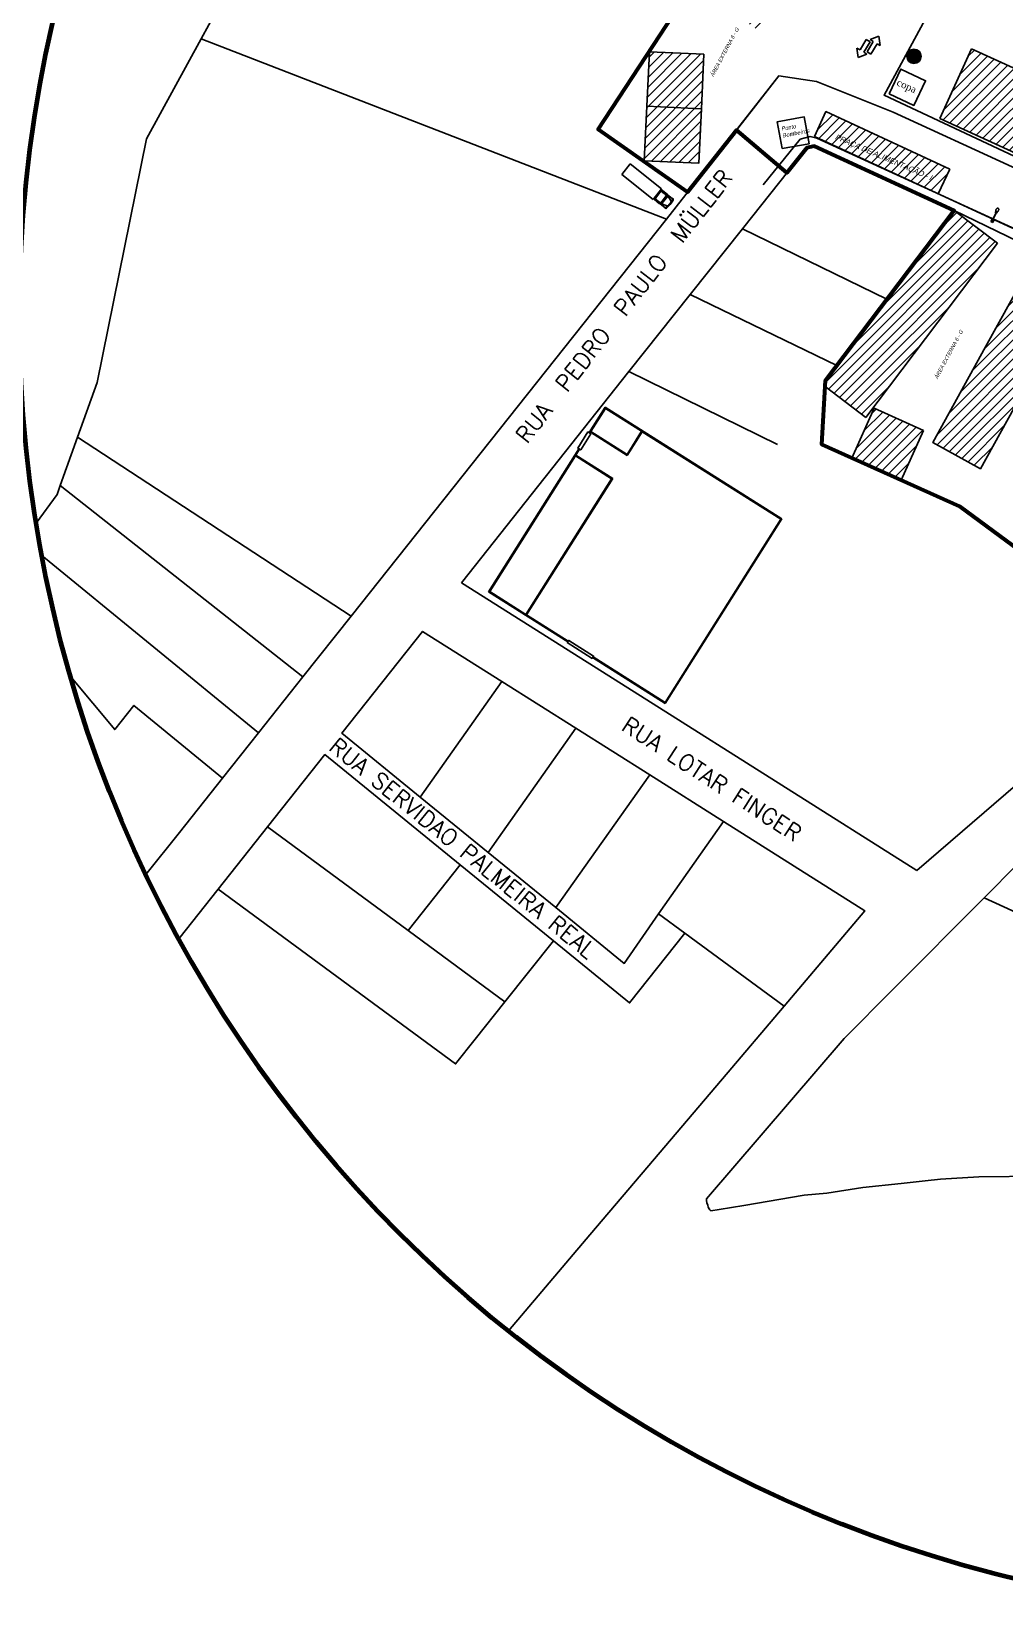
# Model space of a CAD drawing. Header units: metres. Extents: x 2113 to 5678, y -2764 to 956.
# Drawn here: x 2355.7 to 2534, y -2000.7 to -1710.8 of the extents above; entities that cross this region are included whole.
import ezdxf

# ---------------------------------------------------------------- set-up
doc = ezdxf.new("R2010")
doc.units = ezdxf.units.M
doc.header["$MEASUREMENT"] = 0
doc.linetypes.add('CONTINUO', pattern=[0])
for name, color, linetype in [('_PALCO', 151, 'Continuous'), ('_SETOR F', 30, 'Continuous'), ('_SETOR G', 3, 'Continuous'), ('_SETOR I', 134, 'Continuous'), ('ATUALIZADO', 4, 'Continuous'), ('ESTRUTURA', 7, 'Continuous'), ('Layout', 3, 'Continuous'), ('PAREDE', 7, 'Continuous'), ('POSTE', 2, 'CONTINUO'), ('TELHADO', 6, 'Continuous'), ('TextoÁreas', 7, 'Continuous'), ('TXT_LOGRADOUROS_2000', 7, 'Continuous'), ('TXT_QUADRAFISCAL_5000', 7, 'Continuous')]:
    doc.layers.add(name, color=color, linetype=linetype)
doc.styles.add('ROMANS', font='romans.shx')
doc.styles.add('TimesNewRoman', font='times.ttf')
doc.styles.add('util2000', font='arial.ttf', dxfattribs={"oblique": 12.000028})

# ---------------------------------------------------------------- blocks, each defined once
blk = doc.blocks.new('CaminhaoBau_t')
for p, q in [((-2997, 1220), (-10363, 1220)), ((-10363, 1220), (-10363, -1218)), ((-2997, -1218), (-2997, 1220)), ((-2946, 914), (-2946, -914)), ((-2896, 1119), (-2896, 1017)), ((-1600, 1119), (-2896, 1119)), ((-2868, 889), (-2868, -876)), ((-1547, 1016), (-2845, 1016)), ((-2822, 821), (-2822, -808)), ((-2753, 958), (-2799, 958)), ((-2753, 866), (-2776, 866)), ((-2753, 958), (-2753, 866)), ((-1880, 965), (-2616, 965)), ((-2616, 864), (-2616, 965)), ((-1880, 864), (-2616, 864)), ((-1880, 864), (-1880, 965)), ((-1617, 1063), (-1829, 1016)), ((-1829, 864), (-1829, 965)), ((-1533, 965), (-1829, 965)), ((-1702, 864), (-1829, 864)), ((-1702, 864), (-1528, 941)), ((-1626, 864), (-1468, 931)), ((-1600, 1068), (-1600, 1119)), ((-1473, 1067), (-1583, 1067)), ((-1524, 1067), (-381, 1067)), ((-1524, 762), (-1524, -762)), ((-1270, 0), (-1524, 0)), ((-229, 559), (-1503, 1006)), ((-1428, 931), (-1301, 877)), ((-1270, -830), (-1270, 830)), ((-381, 1118), (-282, 1118)), ((-381, 1067), (-381, 1118)), ((-229, 559), (-229, 914)), ((-127, 406), (-229, 559)), ((-127, 406), (-127, -406)), ((-10363, -1218), (-2997, -1218)), ((-2896, -1116), (-2896, -1015)), ((-1600, -1116), (-2896, -1116)), ((-1547, -1016), (-2845, -1016)), ((-2753, -945), (-2799, -945)), ((-2753, -853), (-2776, -853)), ((-2753, -945), (-2753, -853)), ((-1880, -864), (-2616, -864)), ((-2616, -864), (-2616, -965)), ((-1880, -965), (-2616, -965)), ((-1880, -864), (-1880, -965)), ((-1829, -864), (-1829, -965)), ((-1702, -864), (-1829, -864)), ((-1533, -965), (-1829, -965)), ((-1617, -1063), (-1829, -1016)), ((-1702, -864), (-1528, -941)), ((-1626, -864), (-1468, -931)), ((-1600, -1066), (-1600, -1116)), ((-1473, -1067), (-1583, -1067)), ((-1524, -1067), (-381, -1067)), ((-229, -559), (-1503, -1006)), ((-1428, -931), (-1301, -877)), ((-381, -1067), (-381, -1118)), ((-381, -1118), (-282, -1118)), ((-127, -406), (-229, -559)), ((-229, -559), (-229, -914))]:
    blk.add_line(p, q)
for centre, radius, start, end in [((-2845, 914), 102, 90, 180), ((-2799, 889), 68.6, 90, 180), ((-2776, 821), 45.7, 90, 180), ((-1626, 762), 102, 0, 90), ((-1583, 914), 152, 90, 102.52881), ((-1547, 914), 102, 64.65382, 90), ((-1533, 952), 12.7, 293.96249, 90), ((-1448, 885), 50.8, 66.80141, 113.19859), ((-1321, 830), 50.8, 0, 66.80141), ((-381, 914), 152, 0, 90), ((-282, 914), 203, 9.89468, 90), ((-282, 914), 102, 9.89468, 80.89521), ((-5524, 0), 5423, 350.00897, 9.99103), ((-5524, 0), 5524, 350.10532, 9.89468), ((-2845, -914), 102, 180, 270), ((-2799, -876), 68.6, 180, 270), ((-2776, -808), 45.7, 180, 270), ((-1626, -762), 102, 270, 0), ((-1583, -914), 152, 257.47119, 270), ((-1547, -914), 102, 270, 295.34618), ((-1533, -952), 12.7, 270, 66.03751), ((-1448, -885), 50.8, 246.80141, 293.19859), ((-1321, -830), 50.8, 293.19859, 0), ((-381, -914), 152, 270, 0), ((-282, -914), 203, 270, 350.10532), ((-282, -914), 102, 279.10479, 350.10532)]:
    blk.add_arc(centre, radius, start, end)
blk = doc.blocks.new('poste ilumi')
at = {"layer": 'POSTE', "color": 0, "linetype": 'ByBlock'}
for p, q in [((419680.49, 6988871.32), (419680.67, 6988871.22)), ((419680.67, 6988870.96), (419680.49, 6988870.86)), ((419680.73, 6988871.22), (419680.57, 6988871.3)), ((419680.73, 6988870.96), (419680.57, 6988870.88)), ((419680.67, 6988871.22), (419680.73, 6988871.22)), ((419680.67, 6988871.22), (419680.67, 6988870.96)), ((419680.67, 6988871.2), (419680.88, 6988871.2)), ((419680.67, 6988870.98), (419680.88, 6988870.98)), ((419680.67, 6988870.96), (419680.73, 6988870.96)), ((419680.73, 6988871.22), (419680.73, 6988871.2)), ((419680.73, 6988870.98), (419680.73, 6988870.96)), ((419680.88, 6988871.2), (419681, 6988871.18)), ((419680.88, 6988871.2), (419680.88, 6988870.98)), ((419680.88, 6988870.98), (419681, 6988871)), ((419681, 6988871.18), (419681, 6988871)), ((419681, 6988871.12), (419682.09, 6988871.12)), ((419681, 6988871.06), (419682.09, 6988871.06)), ((419682.09, 6988871.12), (419682.58, 6988871.16)), ((419682.58, 6988871.02), (419682.09, 6988871.06)), ((419682.78, 6988871.29), (419682.38, 6988871.29)), ((419682.38, 6988871.15), (419682.38, 6988871.29)), ((419682.38, 6988870.89), (419682.38, 6988871.04)), ((419682.78, 6988870.89), (419682.38, 6988870.89)), ((419682.58, 6988871.16), (419682.58, 6988871.02)), ((419682.78, 6988870.89), (419682.78, 6988871.29))]:
    blk.add_line(p, q, dxfattribs=at)
for centre, radius, start, end in [((419680.18, 6988871.09), 0.168, 148.5007, 180), ((419680.18, 6988871.09), 0.168, 180, 211.4993), ((419680.27, 6988871.03), 0.276, 124.0568, 148.5007), ((419680.27, 6988871.15), 0.276, 211.4993, 235.9432), ((419680.33, 6988870.94), 0.384, 105.6417, 124.0568), ((419680.33, 6988871.24), 0.384, 235.9432, 254.3583), ((419680.37, 6988870.8), 0.531, 90, 105.6417), ((419680.37, 6988871.38), 0.531, 254.3583, 270), ((419680.37, 6988870.8), 0.531, 74.3583, 90), ((419680.37, 6988871.38), 0.531, 270, 285.6417), ((419680.41, 6988870.94), 0.384, 66.6202, 74.3583), ((419680.41, 6988871.24), 0.384, 285.6417, 293.3798)]:
    blk.add_arc(centre, radius, start, end, dxfattribs=at)
blk = doc.blocks.new('Setaxr01')
for p, q in [((925, 175), (0, 175)), ((0, 175), (0, -175)), ((1500, 0), (925, 450)), ((925, 450), (925, 175)), ((1500, 0), (925, -450)), ((925, -175), (0, -175)), ((925, -450), (925, -175))]:
    blk.add_line(p, q)

msp = doc.modelspace()

# ---------------------------------------------------------------- hatches: boundary and pattern name
at = {"layer": '_PALCO'}
h = msp.add_hatch(dxfattribs=at)
h.set_pattern_fill('ANSI31', color=256, scale=10)
h.paths.add_polyline_path([(2564.323, -1730.623), (2527.971, -1713.935), (2522.13, -1726.659), (2534.911, -1732.526), (2534.796, -1732.387), (2535.613, -1732.781), (2535.853, -1732.258), (2538.307, -1733.385), (2538.042, -1733.963), (2558.483, -1743.347)])
h.paths.add_polyline_path([(2570.833, -1737.059), (2563.562, -1733.721), (2559.39, -1742.809), (2566.661, -1746.147), (2568.747, -1741.603)])
h.paths.add_polyline_path([(2575.377, -1739.144), (2570.833, -1737.059), (2568.747, -1741.603), (2573.291, -1743.689)])
h.paths.add_polyline_path([(2568.747, -1741.603), (2566.661, -1746.147), (2571.205, -1748.233), (2573.291, -1743.689)])
h.paths.add_polyline_path([(2535.792, -1723.019), (2542.161, -1725.943), (2543.261, -1723.546), (2536.892, -1720.623)], flags=24)
h.paths.add_polyline_path([(2536.325, -1720.891), (2550.901, -1727.582), (2552.001, -1725.186), (2537.425, -1718.495)], flags=24)
h.paths.add_polyline_path([(2564.259, -1745.656), (2569.562, -1736.748), (2564.425, -1733.69), (2559.122, -1742.598)], flags=9)
h.paths.add_polyline_path([(2571.319, -1742.375), (2573.348, -1741.991), (2573.388, -1740.181), (2571.36, -1740.565)], flags=24)
h.paths.add_polyline_path([(2569.627, -1741.553), (2574.17, -1740.694), (2574.211, -1738.884), (2569.667, -1739.744)], flags=24)
h.paths.add_polyline_path([(2569.233, -1746.919), (2571.262, -1746.535), (2571.302, -1744.725), (2569.274, -1745.109)], flags=24)
h.paths.add_polyline_path([(2567.541, -1746.098), (2572.085, -1745.238), (2572.125, -1743.428), (2567.581, -1744.288)], flags=24)
at = {"layer": '_SETOR F'}
h = msp.add_hatch(dxfattribs=at)
h.set_pattern_fill('ANSI31', color=256, scale=10)
h.paths.add_polyline_path([(2588.835, -1672.238), (2571.257, -1662.698), (2547.408, -1706.644), (2564.986, -1716.184)])
h.paths.add_polyline_path([(2600.389, -1698.052), (2600.468, -1698.098), (2610.858, -1678.792), (2602.052, -1674.053), (2573.621, -1726.889), (2580.262, -1730.463, -0.7999681), (2582.751, -1731.016), (2599.354, -1700.167), (2599.206, -1700.081)])
h.paths.add_polyline_path([(2547.136, -1678.426), (2538.349, -1673.651), (2524.034, -1700.015), (2532.821, -1704.79)])
h.paths.add_polyline_path([(2563.611, -1698.86), (2570.408, -1686.162), (2568.678, -1684.702), (2561.881, -1697.4)], flags=24)
h.paths.add_polyline_path([(2578.825, -1735.282), (2581.784, -1731.562), (2578.829, -1729.212), (2575.87, -1732.932)], flags=9)
at = {"layer": '_SETOR G'}
h = msp.add_hatch(dxfattribs=at)
h.set_pattern_fill('ANSI31', color=256, scale=10)
h.paths.add_polyline_path([(2500.247, -1694.122), (2492.061, -1688.378), (2486.317, -1696.564), (2494.503, -1702.308)])
h.paths.add_polyline_path([(2494.503, -1702.308), (2486.317, -1696.564), (2480.574, -1704.75), (2488.76, -1710.494)])
h.paths.add_polyline_path([(2478.899, -1714.91), (2468.91, -1714.445), (2468.445, -1724.434), (2478.434, -1724.899)])
h.paths.add_polyline_path([(2478.434, -1724.899), (2468.445, -1724.434), (2467.98, -1734.424), (2477.969, -1734.889)])
h.paths.add_polyline_path([(2532.722, -1749.54), (2524.746, -1743.509), (2501.192, -1774.661), (2501.126, -1775.797), (2508.598, -1781.447)])
h.paths.add_polyline_path([(2519.125, -1783.811), (2510.088, -1779.759), (2506, -1788.874), (2515.037, -1792.926)])
h = msp.add_hatch(dxfattribs=at)
h.set_pattern_fill('ANSI31', color=256, scale=10)
h.paths.add_polyline_path([(2540.214, -1751), (2530.534, -1768.501), (2520.853, -1786.003), (2529.604, -1790.843), (2535.68, -1779.859), (2535.68, -1779.859), (2549.227, -1755.365)])
at = {"layer": '_SETOR I'}
h = msp.add_hatch(dxfattribs=at)
h.set_pattern_fill('ANSI31', color=256, scale=10)
h.paths.add_polyline_path([(2501.273, -1725.429), (2499.169, -1729.964), (2519.837, -1739.55), (2521.853, -1740.473), (2523.952, -1735.948)])
h.paths.add_polyline_path([(2502.242, -1730.77), (2520.168, -1738.506), (2521.477, -1736.659), (2503.551, -1728.923)], flags=24)
at = {"layer": 'PAREDE'}
h = msp.add_hatch(color=5, dxfattribs=at)
h.dxf.hatch_style = 1
h.paths.add_polyline_path([(2518.711, -1715.294, 1), (2516.096, -1715.294, 1)])

# ---------------------------------------------------------------- linework, layer by layer
msp.add_line((2524.746, -1743.509), (2503.275, -1771.905))
at = {"color": 1, "lineweight": 60, "flags": 128}
msp.add_lwpolyline([(2546.536, -1812.99), (2525.775, -1797.765), (2500.512, -1786.406), (2501.192, -1774.661), (2524.746, -1743.509), (2499.143, -1731.761), (2497.738, -1732.068), (2494.121, -1736.615), (2484.88, -1728.836), (2475.9, -1740.184), (2459.521, -1728.692), (2493.401, -1676.955), (2538.582, -1625.792)], dxfattribs=at)
msp.add_lwpolyline([(2535.815, -1678.314), (2527.383, -1693.83), (2511.914, -1722.396), (2536.814, -1734.05)])
at = {"layer": '_PALCO'}
for p, q in [((2522.13, -1726.659), (2527.971, -1713.935)), ((2527.971, -1713.935), (2564.323, -1730.623)), ((2522.13, -1726.659), (2558.483, -1743.347))]:
    msp.add_line(p, q, dxfattribs=at)
at = {"layer": '_SETOR G'}
for p, q in [((2524.746, -1743.509), (2532.722, -1749.54)), ((2532.722, -1749.54), (2508.598, -1781.447)), ((2501.126, -1775.797), (2508.598, -1781.447)), ((2510.088, -1779.759), (2505.996, -1788.883)), ((2510.088, -1779.759), (2519.125, -1783.811)), ((2519.125, -1783.811), (2515.033, -1792.936))]:
    msp.add_line(p, q, dxfattribs=at)
for points in [[(2478.899, -1714.91), (2478.434, -1724.899), (2468.445, -1724.434), (2468.91, -1714.445)], [(2478.434, -1724.899), (2477.969, -1734.889), (2467.98, -1734.424), (2468.445, -1724.434)], [(2529.604, -1790.843), (2549.227, -1755.365), (2540.214, -1751), (2530.534, -1768.501), (2520.853, -1786.003)]]:
    msp.add_lwpolyline(points, close=True, dxfattribs=at)
at = {"layer": '_SETOR I'}
for p, q in [((2499.169, -1729.964), (2501.273, -1725.429)), ((2501.273, -1725.429), (2523.952, -1735.948)), ((2521.849, -1740.484), (2523.952, -1735.948)), ((2506, -1788.874), (2515.125, -1792.966))]:
    msp.add_line(p, q, dxfattribs=at)
at = {"layer": 'ATUALIZADO'}
for p, q in [((2501.192, -1774.661), (2500.512, -1786.406)), ((2500.512, -1786.406), (2525.775, -1797.765)), ((2525.775, -1797.765), (2546.536, -1812.99))]:
    msp.add_line(p, q, dxfattribs=at)
for points in [[(2487.937, -1724.918), (2492.62, -1718.881), (2499.523, -1719.897), (2513.574, -1725.509)], [(2487.937, -1724.918), (2484.88, -1728.836)], [(2513.574, -1725.509), (2535.424, -1735.552), (2572.105, -1752.51)], [(2489.764, -1738.832), (2496.55, -1730.481), (2498.385, -1729.997), (2499.589, -1730.283)], [(2499.589, -1730.283), (2531.065, -1744.689), (2536.127, -1747.03)], [(2485.956, -1746.878), (2497.738, -1732.068), (2499.143, -1731.761), (2524.746, -1743.509), (2501.192, -1774.661), (2500.512, -1786.406), (2525.775, -1797.765)]]:
    msp.add_lwpolyline(points, dxfattribs=at)
at = {"layer": 'ESTRUTURA'}
msp.add_line((2499.169, -1729.964), (2535.456, -1746.795), dxfattribs=at)
msp.add_lwpolyline([(2493.244, -1732.196), (2498.165, -1731.307), (2497.276, -1726.387), (2492.355, -1727.276)], close=True, dxfattribs=at)
msp.add_lwpolyline([(2493.244, -1732.196), (2498.165, -1731.307), (2497.276, -1726.387), (2492.355, -1727.276)], close=True, dxfattribs=at)
at = {"layer": 'PAREDE'}
for p, q in [((2398.127, -1691.365), (2386.758, -1712.121)), ((2398.127, -1691.365), (2386.758, -1712.121)), ((2386.758, -1712.121), (2472.042, -1745.1)), ((2386.758, -1712.121), (2472.042, -1745.1)), ((2472.042, -1745.1), (2492.62, -1718.881)), ((2553.012, -1757.198), (2524.746, -1743.509)), ((2485.956, -1746.878), (2476.373, -1758.941)), ((2485.956, -1746.878), (2476.373, -1758.941)), ((2485.956, -1746.878), (2476.373, -1758.941)), ((2512.449, -1759.772), (2485.956, -1746.878)), ((2476.373, -1758.941), (2465.168, -1773.044)), ((2476.373, -1758.941), (2465.168, -1773.044)), ((2476.373, -1758.941), (2503.275, -1771.905)), ((2503.275, -1771.905), (2476.373, -1758.941)), ((2476.373, -1758.941), (2503.275, -1771.905)), ((2465.168, -1773.044), (2434.452, -1811.708)), ((2465.168, -1773.044), (2492.365, -1786.395)), ((2460.802, -1779.575), (2457.864, -1784.225)), ((2460.802, -1779.575), (2457.864, -1784.225)), ((2460.848, -1779.782), (2458.178, -1784.009)), ((2460.848, -1779.782), (2458.178, -1784.009)), ((2493.183, -1800.028), (2460.802, -1779.575)), ((2493.183, -1800.028), (2460.802, -1779.575)), ((2467.485, -1783.974), (2460.848, -1779.782)), ((2467.485, -1783.974), (2460.848, -1779.782)), ((2458.098, -1784.136), (2457.991, -1784.305)), ((2458.098, -1784.136), (2457.991, -1784.305)), ((2464.862, -1788.408), (2458.098, -1784.136)), ((2464.862, -1788.408), (2458.098, -1784.136)), ((2464.815, -1788.201), (2458.178, -1784.009)), ((2464.815, -1788.201), (2458.178, -1784.009)), ((2464.815, -1788.201), (2467.485, -1783.974)), ((2464.815, -1788.201), (2467.485, -1783.974)), ((2464.862, -1788.408), (2467.612, -1784.054)), ((2464.862, -1788.408), (2467.612, -1784.054)), ((2492.976, -1800.075), (2467.612, -1784.054)), ((2492.976, -1800.075), (2467.612, -1784.054)), ((2455.995, -1787.184), (2439.441, -1813.394)), ((2455.995, -1787.184), (2439.441, -1813.394)), ((2455.348, -1788.49), (2439.648, -1813.347)), ((2455.348, -1788.49), (2439.648, -1813.347)), ((2461.985, -1792.682), (2455.348, -1788.49)), ((2461.985, -1792.682), (2455.348, -1788.49)), ((2456.122, -1787.264), (2455.428, -1788.363)), ((2456.122, -1787.264), (2455.428, -1788.363)), ((2462.192, -1792.635), (2455.428, -1788.363)), ((2462.192, -1792.635), (2455.428, -1788.363)), ((2461.985, -1792.682), (2446.284, -1817.539)), ((2461.985, -1792.682), (2446.284, -1817.539)), ((2462.192, -1792.635), (2446.411, -1817.619)), ((2462.192, -1792.635), (2446.411, -1817.619)), ((2471.775, -1833.64), (2492.976, -1800.075)), ((2471.775, -1833.64), (2492.976, -1800.075)), ((2471.822, -1833.847), (2493.183, -1800.028)), ((2471.822, -1833.847), (2493.183, -1800.028)), ((2434.452, -1811.708), (2468.469, -1833.194)), ((2439.441, -1813.394), (2453.94, -1822.552)), ((2439.441, -1813.394), (2453.94, -1822.552)), ((2439.648, -1813.347), (2446.284, -1817.539)), ((2439.648, -1813.347), (2446.284, -1817.539)), ((2446.411, -1817.619), (2454.02, -1822.425)), ((2446.411, -1817.619), (2454.02, -1822.425)), ((2517.929, -1864.435), (2566.293, -1822.689)), ((2458.506, -1825.436), (2471.822, -1833.847)), ((2458.506, -1825.436), (2471.822, -1833.847)), ((2458.586, -1825.309), (2471.775, -1833.64)), ((2458.586, -1825.309), (2471.775, -1833.64)), ((2468.469, -1833.194), (2517.929, -1864.435))]:
    msp.add_line(p, q, dxfattribs=at)
for points in [[(2356.529, -1800.824), (2360.357, -1795.542), (2360.945, -1793.903), (2364.112, -1785.082), (2367.714, -1775.049), (2376.726, -1730.437), (2386.758, -1712.121), (2472.042, -1745.1), (2414.256, -1817.837), (2405.425, -1828.953), (2397.301, -1839.179), (2390.689, -1847.501), (2382.788, -1857.446), (2376.646, -1865.178)], [(2356.529, -1800.824), (2360.357, -1795.542), (2360.945, -1793.903), (2364.112, -1785.082), (2367.714, -1775.049), (2376.726, -1730.437), (2386.758, -1712.121), (2472.042, -1745.1), (2414.256, -1817.837), (2405.425, -1828.953), (2397.301, -1839.179), (2390.689, -1847.501), (2382.788, -1857.446), (2376.646, -1865.178)], [(2357.557, -1806.697), (2397.301, -1839.179), (2405.425, -1828.953), (2360.945, -1793.903), (2360.357, -1795.542), (2356.529, -1800.824)], [(2357.557, -1806.697), (2397.301, -1839.179), (2405.425, -1828.953), (2360.945, -1793.903), (2360.357, -1795.542), (2356.529, -1800.824)], [(2362.858, -1828.94), (2370.93, -1838.613), (2374.452, -1834.18), (2390.689, -1847.501), (2397.301, -1839.179), (2357.557, -1806.697)], [(2362.858, -1828.94), (2370.93, -1838.613), (2374.452, -1834.18), (2390.689, -1847.501), (2397.301, -1839.179), (2357.557, -1806.697)], [(2443.06, -1948.766), (2449.194, -1941.565), (2458.019, -1931.133), (2467.411, -1920.082), (2482.324, -1902.565), (2493.59, -1889.276), (2508.412, -1871.836), (2482.515, -1855.479), (2468.969, -1846.923), (2455.423, -1838.366), (2441.877, -1829.81), (2427.356, -1820.639), (2412.545, -1839.282), (2426.9, -1850.974), (2439.335, -1861.101), (2451.769, -1871.229), (2464.308, -1881.442), (2470.565, -1872.367), (2475.397, -1875.916), (2465.265, -1888.67), (2451.307, -1877.302), (2434.248, -1863.407), (2409.435, -1843.197), (2398.908, -1856.448), (2389.85, -1867.848), (2382.653, -1876.92)], [(2443.06, -1948.766), (2449.194, -1941.565), (2458.019, -1931.133), (2467.411, -1920.082), (2482.324, -1902.565), (2493.59, -1889.276), (2508.412, -1871.836), (2482.515, -1855.479), (2468.969, -1846.923), (2455.423, -1838.366), (2441.877, -1829.81), (2427.356, -1820.639), (2412.545, -1839.282), (2426.9, -1850.974), (2439.335, -1861.101), (2451.769, -1871.229), (2464.308, -1881.442), (2470.565, -1872.367), (2475.397, -1875.916), (2465.265, -1888.67), (2451.307, -1877.302), (2434.248, -1863.407), (2409.435, -1843.197), (2398.908, -1856.448), (2389.85, -1867.848), (2382.653, -1876.92)], [(2536.447, -1863.205), (2530.24, -1869.436), (2513.556, -1886.184), (2504.579, -1895.195), (2479.372, -1924.563), (2479.391, -1924.843), (2479.444, -1925.269), (2479.593, -1925.725), (2479.708, -1926.098), (2479.849, -1926.368), (2479.984, -1926.58), (2480.155, -1926.733), (2481.698, -1926.519), (2486.215, -1925.788), (2497.285, -1923.902), (2501.436, -1923.505), (2508.036, -1922.473), (2515.022, -1921.729), (2519.468, -1921.256), (2522.253, -1920.969), (2529.265, -1920.541), (2540.48, -1920.42)], [(2536.447, -1863.205), (2530.24, -1869.436), (2513.556, -1886.184), (2504.579, -1895.195), (2479.372, -1924.563), (2479.391, -1924.843), (2479.444, -1925.269), (2479.593, -1925.725), (2479.708, -1926.098), (2479.849, -1926.368), (2479.984, -1926.58), (2480.155, -1926.733), (2481.698, -1926.519), (2486.215, -1925.788), (2497.285, -1923.902), (2501.436, -1923.505), (2508.036, -1922.473), (2515.022, -1921.729), (2519.468, -1921.256), (2522.253, -1920.969), (2529.265, -1920.541), (2540.48, -1920.42)]]:
    msp.add_lwpolyline(points, dxfattribs=at)
for points in [[(2364.112, -1785.082), (2414.256, -1817.837), (2472.042, -1745.1), (2386.758, -1712.121), (2376.726, -1730.437), (2367.714, -1775.049)], [(2364.112, -1785.082), (2414.256, -1817.837), (2472.042, -1745.1), (2386.758, -1712.121), (2376.726, -1730.437), (2367.714, -1775.049)], [(2512.871, -1722.173), (2517.399, -1724.293), (2519.519, -1719.764), (2514.99, -1717.644)], [(2360.945, -1793.903), (2405.425, -1828.953), (2414.256, -1817.837), (2364.112, -1785.082)], [(2360.945, -1793.903), (2405.425, -1828.953), (2414.256, -1817.837), (2364.112, -1785.082)], [(2458.192, -1784.432), (2457.655, -1784.093), (2455.786, -1787.052), (2456.323, -1787.391)], [(2458.192, -1784.432), (2457.655, -1784.093), (2455.786, -1787.052), (2456.323, -1787.391)], [(2441.877, -1829.81), (2426.9, -1850.974), (2412.545, -1839.282), (2427.356, -1820.639)], [(2441.877, -1829.81), (2426.9, -1850.974), (2412.545, -1839.282), (2427.356, -1820.639)], [(2453.854, -1822.689), (2458.42, -1825.573), (2458.687, -1825.15), (2454.121, -1822.266)], [(2453.854, -1822.689), (2458.42, -1825.573), (2458.687, -1825.15), (2454.121, -1822.266)], [(2455.423, -1838.366), (2439.335, -1861.101), (2426.9, -1850.974), (2441.877, -1829.81)], [(2455.423, -1838.366), (2439.335, -1861.101), (2426.9, -1850.974), (2441.877, -1829.81)], [(2468.969, -1846.923), (2451.769, -1871.229), (2439.335, -1861.101), (2455.423, -1838.366)], [(2468.969, -1846.923), (2451.769, -1871.229), (2439.335, -1861.101), (2455.423, -1838.366)], [(2398.908, -1856.448), (2424.706, -1875.418), (2434.248, -1863.407), (2409.435, -1843.197)], [(2398.908, -1856.448), (2424.706, -1875.418), (2434.248, -1863.407), (2409.435, -1843.197)], [(2482.515, -1855.479), (2470.565, -1872.367), (2464.308, -1881.442), (2451.769, -1871.229), (2468.969, -1846.923)], [(2482.515, -1855.479), (2470.565, -1872.367), (2464.308, -1881.442), (2451.769, -1871.229), (2468.969, -1846.923)], [(2389.85, -1867.848), (2433.386, -1899.86), (2436.999, -1895.312), (2442.443, -1888.46), (2424.706, -1875.418), (2398.908, -1856.448)], [(2389.85, -1867.848), (2433.386, -1899.86), (2436.999, -1895.312), (2442.443, -1888.46), (2424.706, -1875.418), (2398.908, -1856.448)], [(2470.565, -1872.367), (2475.397, -1875.916), (2493.59, -1889.276), (2508.412, -1871.836), (2482.515, -1855.479)], [(2470.565, -1872.367), (2475.397, -1875.916), (2493.59, -1889.276), (2508.412, -1871.836), (2482.515, -1855.479)], [(2530.24, -1869.436), (2556.298, -1881.344), (2564.862, -1864.236), (2545.502, -1855.639), (2536.447, -1863.205)], [(2530.24, -1869.436), (2556.298, -1881.344), (2564.862, -1864.236), (2545.502, -1855.639), (2536.447, -1863.205)], [(2434.248, -1863.407), (2424.706, -1875.418), (2442.443, -1888.46), (2451.307, -1877.302)], [(2434.248, -1863.407), (2424.706, -1875.418), (2442.443, -1888.46), (2451.307, -1877.302)]]:
    msp.add_lwpolyline(points, close=True, dxfattribs=at)
msp.add_circle((2517.403, -1715.294), 1.307, dxfattribs=at)
at = {"layer": 'TXT_QUADRAFISCAL_5000', "lineweight": 100}
msp.add_circle((2591.411, -1762.719), 237.953, dxfattribs=at)
msp.add_circle((2591.411, -1762.719), 237.953, dxfattribs=at)

# ---------------------------------------------------------------- block references
at = {"layer": 'ATUALIZADO', "rotation": 245.7546689965475}
msp.add_blockref('poste ilumi', (-6197549.153, 3250861.069), dxfattribs=at)
at = {"layer": 'Layout', "color": 1, "xscale": 0.001, "yscale": 0.001, "zscale": 0.001, "rotation": 321.5344994796426}
msp.add_blockref('CaminhaoBau_t', (2472.723, -1742.411), dxfattribs=at)
at = {"layer": 'TELHADO', "lineweight": 40, "xscale": 0.002370589168496263, "yscale": 0.002370589168496263, "zscale": 0.002370589168496263}
for p, rotation in [((2508.993, -1712.45), 239.2506000469234), ((2509.161, -1714.66), 59.2506000469234)]:
    msp.add_blockref('Setaxr01', p, dxfattribs=dict(at, rotation=rotation))

# ---------------------------------------------------------------- texts
at = {"layer": '_SETOR G', "char_height": 0.7, "width": 31.11249, "attachment_point": 7, "rotation": 61.83828, "style": 'util2000'}
for insert in [(2480.643, -1719.115), (2521.722, -1774.474)]:
    msp.add_mtext('{\\f@Arial Unicode MS|b0|i0|c0|p34;ÁREA EXTERNA 6 - G}', dxfattribs=dict(at, insert=insert))
at = {"layer": '_SETOR I', "insert": (2502.711, -1730.692), "char_height": 0.7, "width": 23.6106, "attachment_point": 7, "rotation": 336.65768, "style": 'util2000'}
msp.add_mtext('{\\f@Arial Unicode MS|b0|i0|c0|p34;\\P\\H1.4286x;PRAÇA DE ALIMENTAÇÃO - I}', dxfattribs=at)
at = {"layer": 'PAREDE', "color": 1, "insert": (2493.352, -1730.205), "char_height": 0.75, "width": 2.58285, "attachment_point": 7, "rotation": 10.71325, "style": 'util2000'}
msp.add_mtext('{\\f@Arial Unicode MS|b0|i0|c0|p34;\\C256;Ponto Bombeiros}', dxfattribs=at)
at = {"layer": 'TextoÁreas', "style": 'TimesNewRoman'}
msp.add_text('copa', height=1.311, rotation=335.34267, dxfattribs=at).set_placement((2514.095, -1720.528))
at = {"layer": 'TXT_LOGRADOUROS_2000', "style": 'ROMANS'}
for s, rotation, p in [('RUA  PEDRO  PAULO  MÜLLER', 52.30053, (2446.527, -1786.465)), ('RUA LOTAR FINGER', 327.07297, (2463.571, -1838.579)), ('RUA LOTAR FINGER', 327.07297, (2463.571, -1838.579)), ('RUA SERVIDAO PALMEIRA REAL', 321, (2409.933, -1842.186)), ('RUA SERVIDAO PALMEIRA REAL', 321, (2409.933, -1842.186))]:
    msp.add_text(s, height=3, rotation=rotation, dxfattribs=at).set_placement(p)

doc.saveas('drawing.dxf')
